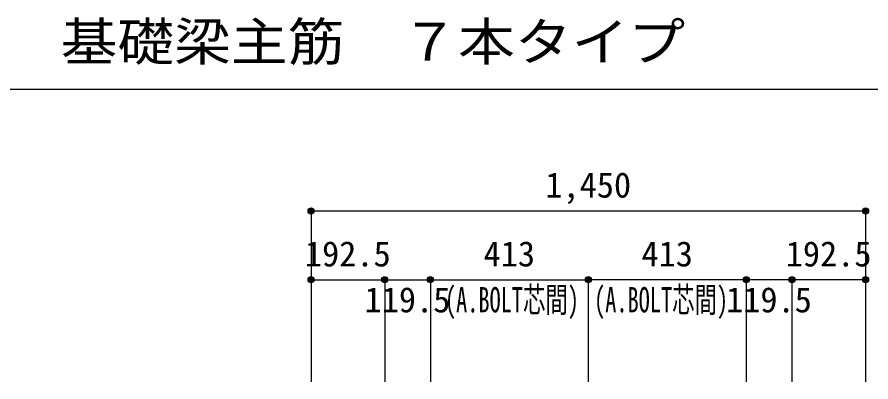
# Model space of a CAD drawing. Units: millimetres at full size, sheet at 1:30. Extents: x -5973 to 5954, y -4195 to 4201.
# Drawn here: x -942 to 1292, y -987 to -33 of the extents above; entities that cross this region are included whole.
import ezdxf
from ezdxf.enums import TextEntityAlignment as Align

# ---------------------------------------------------------------- set-up
doc = ezdxf.new("R2010")
doc.units = ezdxf.units.MM
doc.header["$LTSCALE"] = 30
doc.header["$PDMODE"] = 32
doc.header["$PDSIZE"] = 15
for name, color, linetype in [('0-7_文字', 4, 'Continuous'), ('0-D_寸法', 4, 'Continuous'), ('6-7_文字', 7, 'Continuous'), ('F-0_枠', 6, 'Continuous')]:
    doc.layers.add(name, color=color, linetype=linetype)
doc.styles.add('ＭＳ ゴシック', font='')
doc.styles.get('ＭＳ ゴシック').set_extended_font_data('MS Gothic')

msp = doc.modelspace()

# ---------------------------------------------------------------- linework, layer by layer
at = {"layer": '0-D_寸法'}
for p, q in [((-172.56, -540.12), (-172.56, -720.12)), ((-172.56, -540.12), (-172.56, -720.12)), ((-172.56, -540.12), (1277.44, -540.12)), ((-172.56, -540.12), (1277.44, -540.12)), ((-172.56, -540.12), (-172.56, -987.16)), ((1277.44, -540.12), (1277.44, -987.16)), ((-172.56, -720.12), (19.94, -720.12)), ((19.94, -720.12), (19.94, -987.16)), ((139.44, -720.12), (139.44, -987.16)), ((552.44, -720.12), (552.44, -987.16)), ((965.44, -720.12), (965.44, -987.16)), ((1084.94, -720.12), (1084.94, -987.16)), ((1277.44, -720.12), (1084.94, -720.12))]:
    msp.add_line(p, q, dxfattribs=at)
for points in [[(19.94, -720.12), (139.44, -720.12), (552.44, -720.12)], [(1084.94, -720.12), (965.44, -720.12), (552.44, -720.12)]]:
    msp.add_lwpolyline(points, dxfattribs=at)
for centre, radius in [((-172.56, -540.12), 8), ((-172.56, -540.12), 7.2), ((-172.56, -540.12), 6.4), ((-172.56, -540.12), 5.6), ((-172.56, -540.12), 4.8), ((1277.44, -540.12), 8), ((1277.44, -540.12), 7.2), ((1277.44, -540.12), 6.4), ((1277.44, -540.12), 5.6), ((1277.44, -540.12), 4.8), ((-172.56, -540.12), 4), ((-172.56, -540.12), 3.2), ((-172.56, -540.12), 2.4), ((-172.56, -540.12), 1.6), ((-172.56, -540.12), 0.8), ((1277.44, -540.12), 4), ((1277.44, -540.12), 3.2), ((1277.44, -540.12), 2.4), ((1277.44, -540.12), 1.6), ((1277.44, -540.12), 0.8), ((-172.56, -720.12), 8), ((-172.56, -720.12), 7.2), ((-172.56, -720.12), 6.4), ((-172.56, -720.12), 5.6), ((19.94, -720.12), 8), ((19.94, -720.12), 7.2), ((19.94, -720.12), 6.4), ((19.94, -720.12), 5.6), ((139.44, -720.12), 8), ((139.44, -720.12), 7.2), ((139.44, -720.12), 6.4), ((139.44, -720.12), 5.6), ((552.44, -720.12), 8), ((552.44, -720.12), 7.2), ((552.44, -720.12), 6.4), ((552.44, -720.12), 5.6), ((965.44, -720.12), 8), ((965.44, -720.12), 7.2), ((965.44, -720.12), 6.4), ((965.44, -720.12), 5.6), ((1084.94, -720.12), 8), ((1084.94, -720.12), 7.2), ((1084.94, -720.12), 6.4), ((1084.94, -720.12), 5.6), ((1277.44, -720.12), 8), ((1277.44, -720.12), 7.2), ((1277.44, -720.12), 6.4), ((1277.44, -720.12), 5.6), ((-172.56, -720.12), 4.8), ((-172.56, -720.12), 4), ((-172.56, -720.12), 3.2), ((-172.56, -720.12), 2.4), ((-172.56, -720.12), 1.6), ((-172.56, -720.12), 0.8), ((19.94, -720.12), 4.8), ((19.94, -720.12), 4), ((19.94, -720.12), 3.2), ((19.94, -720.12), 2.4), ((19.94, -720.12), 1.6), ((19.94, -720.12), 0.8), ((139.44, -720.12), 4.8), ((139.44, -720.12), 4), ((139.44, -720.12), 3.2), ((139.44, -720.12), 2.4), ((139.44, -720.12), 1.6), ((139.44, -720.12), 0.8), ((552.44, -720.12), 4.8), ((552.44, -720.12), 4), ((552.44, -720.12), 3.2), ((552.44, -720.12), 2.4), ((552.44, -720.12), 1.6), ((552.44, -720.12), 0.8), ((965.44, -720.12), 4.8), ((965.44, -720.12), 4), ((965.44, -720.12), 3.2), ((965.44, -720.12), 2.4), ((965.44, -720.12), 1.6), ((965.44, -720.12), 0.8), ((1084.94, -720.12), 4.8), ((1084.94, -720.12), 4), ((1084.94, -720.12), 3.2), ((1084.94, -720.12), 2.4), ((1084.94, -720.12), 1.6), ((1084.94, -720.12), 0.8), ((1277.44, -720.12), 4.8), ((1277.44, -720.12), 4), ((1277.44, -720.12), 3.2), ((1277.44, -720.12), 2.4), ((1277.44, -720.12), 1.6), ((1277.44, -720.12), 0.8)]:
    msp.add_circle(centre, radius, dxfattribs=at)
at = {"layer": '0-D_寸法', "color": 7}
for p in [(-172.56, -540.12), (-172.56, -540.12), (1277.44, -540.12), (-172.56, -720.12), (-172.56, -720.12), (19.94, -720.12), (19.94, -720.12), (139.44, -720.12), (139.44, -720.12), (552.44, -720.12), (552.44, -720.12), (965.44, -720.12), (965.44, -720.12), (1084.94, -720.12), (1084.94, -720.12), (1277.44, -720.12), (1277.44, -720.12)]:
    msp.add_point(p, dxfattribs=at)
at = {"layer": 'F-0_枠', "color": 2}
msp.add_line((-5972.88, -222.05), (3723.6, -222.05), dxfattribs=at)

# ---------------------------------------------------------------- texts
at = {"layer": '0-7_文字', "style": 'ＭＳ ゴシック', "width": 0.65}
for p in [(177.44, -825.12), (567.44, -825.12)]:
    msp.add_text('(A.BOLT芯間)', height=65.98, dxfattribs=at).set_placement(p, align=Align.BOTTOM_LEFT)
at = {"layer": '0-D_寸法', "style": 'ＭＳ ゴシック'}
for s, p in [('1,450', (439.94, -525.12)), ('192.5', (-188.81, -705.12)), ('413', (278.44, -705.12)), ('413', (691.44, -705.12)), ('192.5', (1068.69, -705.12)), ('119.5', (-32.81, -825.12)), ('119.5', (912.69, -825.12))]:
    msp.add_text(s, height=65.98, dxfattribs=at).set_placement(p, align=Align.BOTTOM_LEFT)
at = {"layer": '6-7_文字', "color": 2, "style": 'ＭＳ ゴシック', "width": 1.1}
msp.add_text('\u3000\u3000基礎梁主筋\u3000７本タイプ', height=98.97, dxfattribs=at).set_placement((-1124.64, -177.05), align=Align.BOTTOM_LEFT)

doc.saveas('drawing.dxf')
